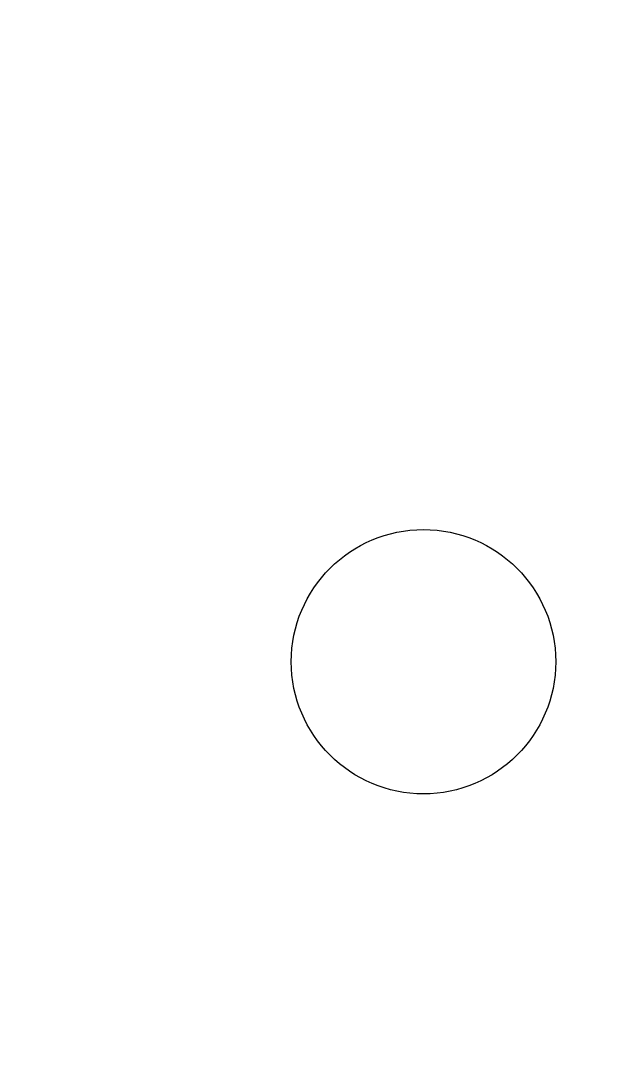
# Model space of a CAD drawing. Header units: millimetres. Extents: x 50.6 to 71.2, y 58.9 to 80.5.
# Drawn here: x 53.24 to 59.55, y 69.72 to 80.51 of the extents above; entities that cross this region are included whole.
import ezdxf

# ---------------------------------------------------------------- set-up
doc = ezdxf.new("R2010")
doc.units = ezdxf.units.MM
doc.layers.add('Mechanical Parts', color=252, linetype='Continuous')

msp = doc.modelspace()

# ---------------------------------------------------------------- linework, layer by layer
at = {"layer": 'Mechanical Parts', "color": 7}
msp.add_circle((57.488, 73.755, 6.905), 1.392, dxfattribs=at)
at = {"layer": 'Mechanical Parts', "color": 7, "invisible_edges": 15}
for points in [[(54.844, 79.396, 10.113), (54.844, 79.386, 10.185), (54.844, 80.509, 10.113)], [(54.844, 79.386, 10.185), (54.844, 80.462, 10.474), (54.844, 80.509, 10.113)], [(54.844, 80.462, 10.474), (55.734, 80.462, 10.474), (55.734, 80.509, 10.113)], [(54.844, 80.509, 10.113), (54.844, 80.462, 10.474), (55.734, 80.509, 10.113)], [(55.734, 80.462, 10.474), (55.734, 79.386, 10.185), (55.734, 80.509, 10.113)], [(55.734, 79.386, 10.185), (55.734, 79.396, 10.113), (55.734, 80.509, 10.113)], [(54.844, 79.386, 10.185), (54.844, 80.323, 10.809), (54.844, 80.462, 10.474)], [(54.844, 80.462, 10.474), (55.734, 80.323, 10.809), (55.734, 80.462, 10.474)], [(54.844, 80.462, 10.474), (54.844, 80.323, 10.809), (55.734, 80.323, 10.809)], [(55.734, 80.462, 10.474), (55.734, 80.323, 10.809), (55.734, 79.386, 10.185)], [(54.844, 79.359, 10.252), (54.844, 79.314, 10.31), (54.844, 80.323, 10.809)], [(54.844, 79.314, 10.31), (54.844, 80.102, 11.098), (54.844, 80.323, 10.809)], [(54.844, 79.386, 10.185), (54.844, 79.359, 10.252), (54.844, 80.323, 10.809)], [(54.844, 80.102, 11.098), (55.734, 80.102, 11.098), (55.734, 80.323, 10.809)], [(54.844, 80.323, 10.809), (54.844, 80.102, 11.098), (55.734, 80.323, 10.809)], [(55.734, 80.323, 10.809), (55.734, 80.102, 11.098), (55.734, 79.314, 10.31)], [(55.734, 80.323, 10.809), (55.734, 79.314, 10.31), (55.734, 79.359, 10.252)], [(55.734, 80.323, 10.809), (55.734, 79.359, 10.252), (55.734, 79.386, 10.185)], [(54.844, 79.314, 10.31), (54.844, 79.813, 11.319), (54.844, 80.102, 11.098)], [(54.844, 80.102, 11.098), (55.734, 79.813, 11.319), (55.734, 80.102, 11.098)], [(54.844, 80.102, 11.098), (54.844, 79.813, 11.319), (55.734, 79.813, 11.319)], [(55.734, 80.102, 11.098), (55.734, 79.813, 11.319), (55.734, 79.314, 10.31)], [(54.844, 79.189, 10.382), (54.844, 79.478, 11.458), (54.844, 79.813, 11.319)], [(54.844, 79.257, 10.354), (54.844, 79.189, 10.382), (54.844, 79.813, 11.319)], [(54.844, 79.314, 10.31), (54.844, 79.257, 10.354), (54.844, 79.813, 11.319)], [(54.844, 79.813, 11.319), (55.734, 79.478, 11.458), (55.734, 79.813, 11.319)], [(54.844, 79.813, 11.319), (54.844, 79.478, 11.458), (55.734, 79.478, 11.458)], [(55.734, 79.813, 11.319), (55.734, 79.478, 11.458), (55.734, 79.189, 10.382)], [(55.734, 79.813, 11.319), (55.734, 79.189, 10.382), (55.734, 79.257, 10.354)], [(55.734, 79.813, 11.319), (55.734, 79.257, 10.354), (55.734, 79.314, 10.31)], [(54.844, 79.117, 10.392), (54.844, 79.117, 11.505), (54.844, 79.478, 11.458)], [(54.844, 79.189, 10.382), (54.844, 79.117, 10.392), (54.844, 79.478, 11.458)], [(54.844, 79.117, 11.505), (55.734, 79.117, 11.505), (55.734, 79.478, 11.458)], [(54.844, 79.478, 11.458), (54.844, 79.117, 11.505), (55.734, 79.478, 11.458)], [(55.734, 79.396, 10.113), (55.734, 79.386, 10.185), (54.844, 79.386, 10.185)], [(55.734, 79.396, 10.113), (54.844, 79.386, 10.185), (54.844, 79.396, 10.113)], [(55.734, 79.478, 11.458), (55.734, 79.117, 11.505), (55.734, 79.117, 10.392)], [(55.734, 79.478, 11.458), (55.734, 79.117, 10.392), (55.734, 79.189, 10.382)], [(55.734, 79.386, 10.185), (55.734, 79.359, 10.252), (54.844, 79.386, 10.185)], [(55.734, 79.359, 10.252), (54.844, 79.359, 10.252), (54.844, 79.386, 10.185)], [(55.734, 79.359, 10.252), (55.734, 79.314, 10.31), (54.844, 79.314, 10.31)], [(55.734, 79.359, 10.252), (54.844, 79.314, 10.31), (54.844, 79.359, 10.252)], [(55.734, 79.314, 10.31), (55.734, 79.257, 10.354), (54.844, 79.314, 10.31)], [(55.734, 79.257, 10.354), (54.844, 79.257, 10.354), (54.844, 79.314, 10.31)], [(55.734, 79.257, 10.354), (55.734, 79.189, 10.382), (54.844, 79.257, 10.354)], [(55.734, 79.189, 10.382), (54.844, 79.189, 10.382), (54.844, 79.257, 10.354)], [(55.734, 79.189, 10.382), (55.734, 79.117, 10.392), (54.844, 79.189, 10.382)], [(55.734, 79.117, 10.392), (54.844, 79.117, 10.392), (54.844, 79.189, 10.382)], [(54.844, 79.117, 11.505), (54.844, 79.117, 10.392), (54.844, 75.081, 10.392)], [(54.844, 79.117, 11.505), (54.844, 75.081, 10.392), (54.844, 75.081, 11.505)], [(55.734, 79.117, 10.392), (55.734, 75.081, 10.392), (54.844, 75.081, 10.392)], [(54.844, 79.117, 10.392), (55.734, 79.117, 10.392), (54.844, 75.081, 10.392)], [(55.734, 79.117, 11.505), (54.844, 79.117, 11.505), (54.844, 75.081, 11.505)], [(55.734, 79.117, 11.505), (54.844, 75.081, 11.505), (55.734, 75.081, 11.505)], [(55.734, 79.117, 10.392), (55.734, 79.117, 11.505), (55.734, 75.081, 11.505)], [(55.734, 79.117, 10.392), (55.734, 75.081, 11.505), (55.734, 75.081, 10.392)], [(55.543, 75.707, 7.051), (56.474, 74.711, 7.051), (55.265, 75.428, 7.051)], [(55.265, 75.428, 14.985), (56.474, 74.711, 14.985), (55.543, 75.707, 14.985)], [(55.543, 75.707, 14.985), (55.543, 75.707, 7.051), (55.265, 75.428, 7.051)], [(55.265, 75.428, 14.985), (55.543, 75.707, 14.985), (55.265, 75.428, 7.051)], [(59.444, 75.707, 7.051), (57.401, 75.147, 7.051), (55.543, 75.707, 7.051)], [(57.401, 75.147, 7.051), (57.058, 75.082, 7.051), (55.543, 75.707, 7.051)], [(57.058, 75.082, 7.051), (56.743, 74.933, 7.051), (55.543, 75.707, 7.051)], [(56.743, 74.933, 7.051), (56.474, 74.711, 7.051), (55.543, 75.707, 7.051)], [(55.543, 75.707, 14.985), (57.401, 75.147, 14.985), (59.444, 75.707, 14.985)], [(55.543, 75.707, 14.985), (56.474, 74.711, 14.985), (56.743, 74.933, 14.985)], [(55.543, 75.707, 14.985), (57.058, 75.082, 14.985), (57.401, 75.147, 14.985)], [(55.543, 75.707, 14.985), (56.743, 74.933, 14.985), (57.058, 75.082, 14.985)], [(55.543, 75.707, 14.985), (59.444, 75.707, 14.985), (59.444, 75.707, 7.051)], [(55.543, 75.707, 14.985), (59.444, 75.707, 7.051), (55.543, 75.707, 7.051)], [(59.444, 75.707, 7.051), (57.749, 75.125, 7.051), (57.401, 75.147, 7.051)], [(57.401, 75.147, 14.985), (57.749, 75.125, 14.985), (59.444, 75.707, 14.985)], [(59.444, 75.707, 7.051), (58.081, 75.017, 7.051), (57.749, 75.125, 7.051)], [(57.749, 75.125, 14.985), (58.081, 75.017, 14.985), (59.444, 75.707, 14.985)], [(59.444, 75.707, 7.051), (58.376, 74.83, 7.051), (58.081, 75.017, 7.051)], [(58.081, 75.017, 14.985), (58.376, 74.83, 14.985), (59.444, 75.707, 14.985)], [(59.444, 75.707, 7.051), (58.615, 74.576, 7.051), (58.376, 74.83, 7.051)], [(58.376, 74.83, 14.985), (58.615, 74.576, 14.985), (59.444, 75.707, 14.985)], [(59.646, 75.504, 7.051), (58.615, 74.576, 7.051), (59.444, 75.707, 7.051)], [(59.444, 75.707, 14.985), (58.615, 74.576, 14.985), (59.646, 75.504, 14.985)], [(59.646, 75.504, 14.985), (59.646, 75.504, 7.051), (59.444, 75.707, 7.051)], [(59.444, 75.707, 14.985), (59.646, 75.504, 14.985), (59.444, 75.707, 7.051)], [(59.646, 75.504, 7.051), (58.783, 74.27, 7.051), (58.615, 74.576, 7.051)], [(58.615, 74.576, 14.985), (58.783, 74.27, 14.985), (59.646, 75.504, 14.985)], [(59.857, 74.18, 7.051), (58.783, 74.27, 7.051), (59.646, 75.504, 7.051)], [(59.646, 75.504, 14.985), (58.783, 74.27, 14.985), (59.857, 74.18, 14.985)], [(55.265, 75.428, 7.051), (56.096, 73.758, 7.051), (53.245, 75.428, 7.051)], [(56.096, 73.758, 7.051), (53.245, 71.391, 7.051), (53.245, 75.428, 7.051)], [(53.245, 75.428, 14.985), (53.245, 71.391, 14.985), (56.096, 73.758, 14.985)], [(53.245, 75.428, 14.985), (56.096, 73.758, 14.985), (55.265, 75.428, 14.985)], [(53.245, 75.428, 14.985), (55.265, 75.428, 14.985), (55.265, 75.428, 7.051)], [(53.245, 75.428, 14.985), (55.265, 75.428, 7.051), (53.245, 75.428, 7.051)], [(53.245, 75.428, 14.985), (53.245, 75.428, 7.051), (53.245, 71.391, 7.051)], [(53.245, 71.391, 14.985), (53.245, 75.428, 14.985), (53.245, 71.391, 7.051)], [(56.474, 74.711, 7.051), (56.269, 74.428, 7.051), (55.265, 75.428, 7.051)], [(56.269, 74.428, 7.051), (56.14, 74.104, 7.051), (55.265, 75.428, 7.051)], [(56.14, 74.104, 7.051), (56.096, 73.758, 7.051), (55.265, 75.428, 7.051)], [(55.265, 75.428, 14.985), (56.096, 73.758, 14.985), (56.14, 74.104, 14.985)], [(55.265, 75.428, 14.985), (56.269, 74.428, 14.985), (56.474, 74.711, 14.985)], [(55.265, 75.428, 14.985), (56.14, 74.104, 14.985), (56.269, 74.428, 14.985)], [(54.844, 75.081, 10.392), (54.983, 74.245, 11.366), (54.844, 75.081, 11.505)], [(54.983, 74.245, 10.531), (54.983, 74.245, 11.366), (54.844, 75.081, 10.392)], [(54.983, 74.245, 10.531), (54.844, 75.081, 10.392), (55.734, 75.081, 10.392)], [(55.595, 74.245, 11.366), (55.734, 75.081, 11.505), (54.844, 75.081, 11.505)], [(54.983, 74.245, 11.366), (55.595, 74.245, 11.366), (54.844, 75.081, 11.505)], [(55.595, 74.245, 10.531), (54.983, 74.245, 10.531), (55.734, 75.081, 10.392)], [(55.734, 75.081, 11.505), (55.595, 74.245, 10.531), (55.734, 75.081, 10.392)], [(55.595, 74.245, 11.366), (55.595, 74.245, 10.531), (55.734, 75.081, 11.505)], [(57.058, 75.082, 14.985), (56.743, 74.933, 14.985), (56.743, 74.933, 7.051)], [(57.058, 75.082, 14.985), (56.743, 74.933, 7.051), (57.058, 75.082, 7.051)], [(57.401, 75.147, 14.985), (57.058, 75.082, 14.985), (57.058, 75.082, 7.051)], [(57.401, 75.147, 14.985), (57.058, 75.082, 7.051), (57.401, 75.147, 7.051)], [(57.749, 75.125, 14.985), (57.401, 75.147, 14.985), (57.401, 75.147, 7.051)], [(57.749, 75.125, 14.985), (57.401, 75.147, 7.051), (57.749, 75.125, 7.051)], [(58.081, 75.017, 14.985), (57.749, 75.125, 14.985), (57.749, 75.125, 7.051)], [(58.081, 75.017, 14.985), (57.749, 75.125, 7.051), (58.081, 75.017, 7.051)], [(58.376, 74.83, 14.985), (58.081, 75.017, 14.985), (58.081, 75.017, 7.051)], [(58.376, 74.83, 14.985), (58.081, 75.017, 7.051), (58.376, 74.83, 7.051)], [(56.743, 74.933, 14.985), (56.474, 74.711, 14.985), (56.474, 74.711, 7.051)], [(56.743, 74.933, 14.985), (56.474, 74.711, 7.051), (56.743, 74.933, 7.051)], [(58.615, 74.576, 14.985), (58.376, 74.83, 14.985), (58.376, 74.83, 7.051)], [(58.615, 74.576, 14.985), (58.376, 74.83, 7.051), (58.615, 74.576, 7.051)], [(56.474, 74.711, 14.985), (56.269, 74.428, 14.985), (56.269, 74.428, 7.051)], [(56.474, 74.711, 14.985), (56.269, 74.428, 7.051), (56.474, 74.711, 7.051)], [(58.783, 74.27, 14.985), (58.615, 74.576, 14.985), (58.615, 74.576, 7.051)], [(58.783, 74.27, 14.985), (58.615, 74.576, 7.051), (58.783, 74.27, 7.051)], [(56.269, 74.428, 14.985), (56.14, 74.104, 14.985), (56.14, 74.104, 7.051)], [(56.269, 74.428, 14.985), (56.14, 74.104, 7.051), (56.269, 74.428, 7.051)], [(55.595, 74.245, 11.366), (54.983, 74.245, 10.531), (55.595, 74.245, 10.531)], [(54.983, 74.245, 11.366), (54.983, 74.245, 10.531), (55.595, 74.245, 11.366)], [(59.857, 74.18, 7.051), (58.869, 73.932, 7.051), (58.783, 74.27, 7.051)], [(58.783, 74.27, 14.985), (58.869, 73.932, 14.985), (59.857, 74.18, 14.985)], [(58.869, 73.932, 14.985), (58.783, 74.27, 14.985), (58.783, 74.27, 7.051)], [(58.869, 73.932, 14.985), (58.783, 74.27, 7.051), (58.869, 73.932, 7.051)], [(56.14, 74.104, 14.985), (56.096, 73.758, 14.985), (56.096, 73.758, 7.051)], [(56.14, 74.104, 14.985), (56.096, 73.758, 7.051), (56.14, 74.104, 7.051)], [(59.857, 74.18, 7.051), (59.857, 72.61, 7.051), (58.869, 73.583, 7.051)], [(59.857, 74.18, 7.051), (58.869, 73.583, 7.051), (58.869, 73.932, 7.051)], [(58.869, 73.583, 14.985), (59.857, 72.61, 14.985), (59.857, 74.18, 14.985)], [(58.869, 73.932, 14.985), (58.869, 73.583, 14.985), (59.857, 74.18, 14.985)], [(58.869, 73.583, 14.985), (58.869, 73.932, 14.985), (58.869, 73.932, 7.051)], [(58.869, 73.583, 14.985), (58.869, 73.932, 7.051), (58.869, 73.583, 7.051)], [(56.096, 73.758, 7.051), (56.14, 73.412, 7.051), (53.245, 71.391, 7.051)], [(53.245, 71.391, 14.985), (56.14, 73.412, 14.985), (56.096, 73.758, 14.985)], [(56.096, 73.758, 14.985), (56.14, 73.412, 14.985), (56.14, 73.412, 7.051)], [(56.096, 73.758, 14.985), (56.14, 73.412, 7.051), (56.096, 73.758, 7.051)], [(59.857, 72.61, 7.051), (58.783, 73.245, 7.051), (58.869, 73.583, 7.051)], [(58.869, 73.583, 14.985), (58.783, 73.245, 14.985), (59.857, 72.61, 14.985)], [(58.783, 73.245, 14.985), (58.869, 73.583, 14.985), (58.869, 73.583, 7.051)], [(58.783, 73.245, 14.985), (58.869, 73.583, 7.051), (58.783, 73.245, 7.051)], [(56.14, 73.412, 7.051), (56.269, 73.087, 7.051), (53.245, 71.391, 7.051)], [(53.245, 71.391, 14.985), (56.269, 73.087, 14.985), (56.14, 73.412, 14.985)], [(56.14, 73.412, 14.985), (56.269, 73.087, 14.985), (56.269, 73.087, 7.051)], [(56.14, 73.412, 14.985), (56.269, 73.087, 7.051), (56.14, 73.412, 7.051)], [(59.857, 72.61, 7.051), (58.615, 72.94, 7.051), (58.783, 73.245, 7.051)], [(58.783, 73.245, 14.985), (58.615, 72.94, 14.985), (59.857, 72.61, 14.985)], [(58.615, 72.94, 14.985), (58.783, 73.245, 14.985), (58.783, 73.245, 7.051)], [(58.615, 72.94, 14.985), (58.783, 73.245, 7.051), (58.615, 72.94, 7.051)], [(56.269, 73.087, 7.051), (56.474, 72.805, 7.051), (53.245, 71.391, 7.051)], [(53.245, 71.391, 14.985), (56.474, 72.805, 14.985), (56.269, 73.087, 14.985)], [(56.269, 73.087, 14.985), (56.474, 72.805, 14.985), (56.474, 72.805, 7.051)], [(56.269, 73.087, 14.985), (56.474, 72.805, 7.051), (56.269, 73.087, 7.051)], [(59.693, 72.001, 7.051), (58.376, 72.685, 7.051), (58.615, 72.94, 7.051)], [(58.615, 72.94, 14.985), (58.376, 72.685, 14.985), (59.693, 72.001, 14.985)], [(58.376, 72.685, 14.985), (58.615, 72.94, 14.985), (58.615, 72.94, 7.051)], [(58.376, 72.685, 14.985), (58.615, 72.94, 7.051), (58.376, 72.685, 7.051)], [(59.815, 72.295, 7.051), (59.693, 72.001, 7.051), (58.615, 72.94, 7.051)], [(59.857, 72.61, 7.051), (59.815, 72.295, 7.051), (58.615, 72.94, 7.051)], [(58.615, 72.94, 14.985), (59.815, 72.295, 14.985), (59.857, 72.61, 14.985)], [(58.615, 72.94, 14.985), (59.693, 72.001, 14.985), (59.815, 72.295, 14.985)], [(56.474, 72.805, 7.051), (56.743, 72.583, 7.051), (53.245, 71.391, 7.051)], [(53.245, 71.391, 14.985), (56.743, 72.583, 14.985), (56.474, 72.805, 14.985)], [(56.474, 72.805, 14.985), (56.743, 72.583, 7.051), (56.474, 72.805, 7.051)], [(56.474, 72.805, 14.985), (56.743, 72.583, 14.985), (56.743, 72.583, 7.051)], [(58.376, 72.685, 7.051), (58.638, 71.391, 7.051), (58.081, 72.498, 7.051)], [(58.081, 72.498, 14.985), (58.638, 71.391, 14.985), (58.376, 72.685, 14.985)], [(58.081, 72.498, 14.985), (58.376, 72.685, 14.985), (58.376, 72.685, 7.051)], [(58.081, 72.498, 14.985), (58.376, 72.685, 7.051), (58.081, 72.498, 7.051)], [(58.953, 71.433, 7.051), (58.638, 71.391, 7.051), (58.376, 72.685, 7.051)], [(59.247, 71.555, 7.051), (58.953, 71.433, 7.051), (58.376, 72.685, 7.051)], [(59.5, 71.748, 7.051), (59.247, 71.555, 7.051), (58.376, 72.685, 7.051)], [(59.693, 72.001, 7.051), (59.5, 71.748, 7.051), (58.376, 72.685, 7.051)], [(58.376, 72.685, 14.985), (59.5, 71.748, 14.985), (59.693, 72.001, 14.985)], [(58.376, 72.685, 14.985), (58.638, 71.391, 14.985), (58.953, 71.433, 14.985)], [(58.376, 72.685, 14.985), (58.953, 71.433, 14.985), (59.247, 71.555, 14.985)], [(58.376, 72.685, 14.985), (59.247, 71.555, 14.985), (59.5, 71.748, 14.985)], [(56.743, 72.583, 7.051), (57.058, 72.434, 7.051), (53.245, 71.391, 7.051)], [(53.245, 71.391, 14.985), (57.058, 72.434, 14.985), (56.743, 72.583, 14.985)], [(56.743, 72.583, 14.985), (57.058, 72.434, 14.985), (57.058, 72.434, 7.051)], [(56.743, 72.583, 14.985), (57.058, 72.434, 7.051), (56.743, 72.583, 7.051)], [(58.081, 72.498, 7.051), (58.638, 71.391, 7.051), (57.749, 72.39, 7.051)], [(57.749, 72.39, 14.985), (58.638, 71.391, 14.985), (58.081, 72.498, 14.985)], [(57.749, 72.39, 14.985), (58.081, 72.498, 14.985), (58.081, 72.498, 7.051)], [(57.749, 72.39, 14.985), (58.081, 72.498, 7.051), (57.749, 72.39, 7.051)], [(57.058, 72.434, 7.051), (58.638, 71.391, 7.051), (53.245, 71.391, 7.051)], [(53.245, 71.391, 14.985), (58.638, 71.391, 14.985), (57.058, 72.434, 14.985)], [(57.401, 72.369, 7.051), (58.638, 71.391, 7.051), (57.058, 72.434, 7.051)], [(57.058, 72.434, 14.985), (58.638, 71.391, 14.985), (57.401, 72.369, 14.985)], [(57.058, 72.434, 14.985), (57.401, 72.369, 14.985), (57.401, 72.369, 7.051)], [(57.058, 72.434, 14.985), (57.401, 72.369, 7.051), (57.058, 72.434, 7.051)], [(57.749, 72.39, 7.051), (58.638, 71.391, 7.051), (57.401, 72.369, 7.051)], [(57.401, 72.369, 14.985), (58.638, 71.391, 14.985), (57.749, 72.39, 14.985)], [(57.401, 72.369, 14.985), (57.749, 72.39, 14.985), (57.749, 72.39, 7.051)], [(57.401, 72.369, 14.985), (57.749, 72.39, 7.051), (57.401, 72.369, 7.051)], [(59.693, 72.001, 7.051), (59.693, 72.001, 14.985), (59.5, 71.748, 14.985)], [(59.5, 71.748, 7.051), (59.693, 72.001, 7.051), (59.5, 71.748, 14.985)], [(59.247, 71.555, 7.051), (59.5, 71.748, 14.985), (59.247, 71.555, 14.985)], [(59.247, 71.555, 7.051), (59.5, 71.748, 7.051), (59.5, 71.748, 14.985)], [(58.953, 71.433, 7.051), (59.247, 71.555, 14.985), (58.953, 71.433, 14.985)], [(58.953, 71.433, 7.051), (59.247, 71.555, 7.051), (59.247, 71.555, 14.985)], [(59.47, 71.48, 6.981), (59.604, 71.536, 6.981), (69.139, 66.172, 6.981)], [(59.883, 71.461, 7.677), (59.604, 71.536, 7.677), (59.47, 71.48, 7.677)], [(59.47, 71.48, 14.916), (69.139, 66.172, 14.916), (59.604, 71.536, 14.916)], [(59.47, 71.48, 14.22), (59.604, 71.536, 14.22), (59.883, 71.461, 14.22)], [(59.47, 71.48, 7.677), (59.604, 71.536, 7.677), (59.47, 71.48, 6.981)], [(59.604, 71.536, 7.677), (59.604, 71.536, 6.981), (59.47, 71.48, 6.981)], [(59.47, 71.48, 14.916), (59.604, 71.536, 14.916), (59.604, 71.536, 14.22)], [(59.47, 71.48, 14.916), (59.604, 71.536, 14.22), (59.47, 71.48, 14.22)], [(53.271, 65.893, 6.981), (59.47, 71.48, 6.981), (69.139, 66.172, 6.981)], [(53.271, 65.893, 6.981), (59.326, 71.461, 6.981), (59.47, 71.48, 6.981)], [(53.271, 65.893, 14.916), (69.139, 66.172, 14.916), (59.47, 71.48, 14.916)], [(53.271, 65.893, 14.916), (59.47, 71.48, 14.916), (59.326, 71.461, 14.916)], [(53.271, 71.461, 14.916), (59.326, 71.461, 14.22), (59.326, 71.461, 7.677)], [(59.326, 71.461, 7.677), (59.326, 71.461, 6.981), (53.271, 71.461, 6.981)], [(53.271, 71.461, 14.916), (59.326, 71.461, 7.677), (53.271, 71.461, 6.981)], [(59.326, 71.461, 14.916), (59.326, 71.461, 14.22), (53.271, 71.461, 14.916)], [(53.271, 65.893, 6.981), (53.271, 71.461, 6.981), (59.326, 71.461, 6.981)], [(53.271, 71.461, 14.916), (53.271, 65.893, 14.916), (59.326, 71.461, 14.916)], [(53.271, 71.461, 14.916), (53.271, 71.461, 6.981), (53.271, 65.893, 6.981)], [(53.271, 65.893, 14.916), (53.271, 71.461, 14.916), (53.271, 65.893, 6.981)], [(58.638, 71.391, 7.051), (58.953, 71.433, 14.985), (58.638, 71.391, 14.985)], [(58.638, 71.391, 7.051), (58.953, 71.433, 7.051), (58.953, 71.433, 14.985)], [(59.883, 71.461, 7.677), (59.47, 71.48, 7.677), (59.326, 71.461, 7.677)], [(59.326, 71.461, 14.22), (59.47, 71.48, 14.22), (59.883, 71.461, 14.22)], [(59.326, 71.461, 7.677), (59.47, 71.48, 7.677), (59.326, 71.461, 6.981)], [(59.47, 71.48, 7.677), (59.47, 71.48, 6.981), (59.326, 71.461, 6.981)], [(59.326, 71.461, 14.916), (59.47, 71.48, 14.916), (59.47, 71.48, 14.22)], [(59.326, 71.461, 14.916), (59.47, 71.48, 14.22), (59.326, 71.461, 14.22)], [(59.883, 71.461, 14.22), (59.883, 71.461, 7.677), (59.326, 71.461, 7.677)], [(59.326, 71.461, 14.22), (59.883, 71.461, 14.22), (59.326, 71.461, 7.677)], [(58.638, 71.391, 14.985), (53.245, 71.391, 14.985), (53.245, 71.391, 7.051)], [(58.638, 71.391, 14.985), (53.245, 71.391, 7.051), (58.638, 71.391, 7.051)]]:
    msp.add_3dface(points, dxfattribs=at)

doc.saveas('drawing.dxf')
